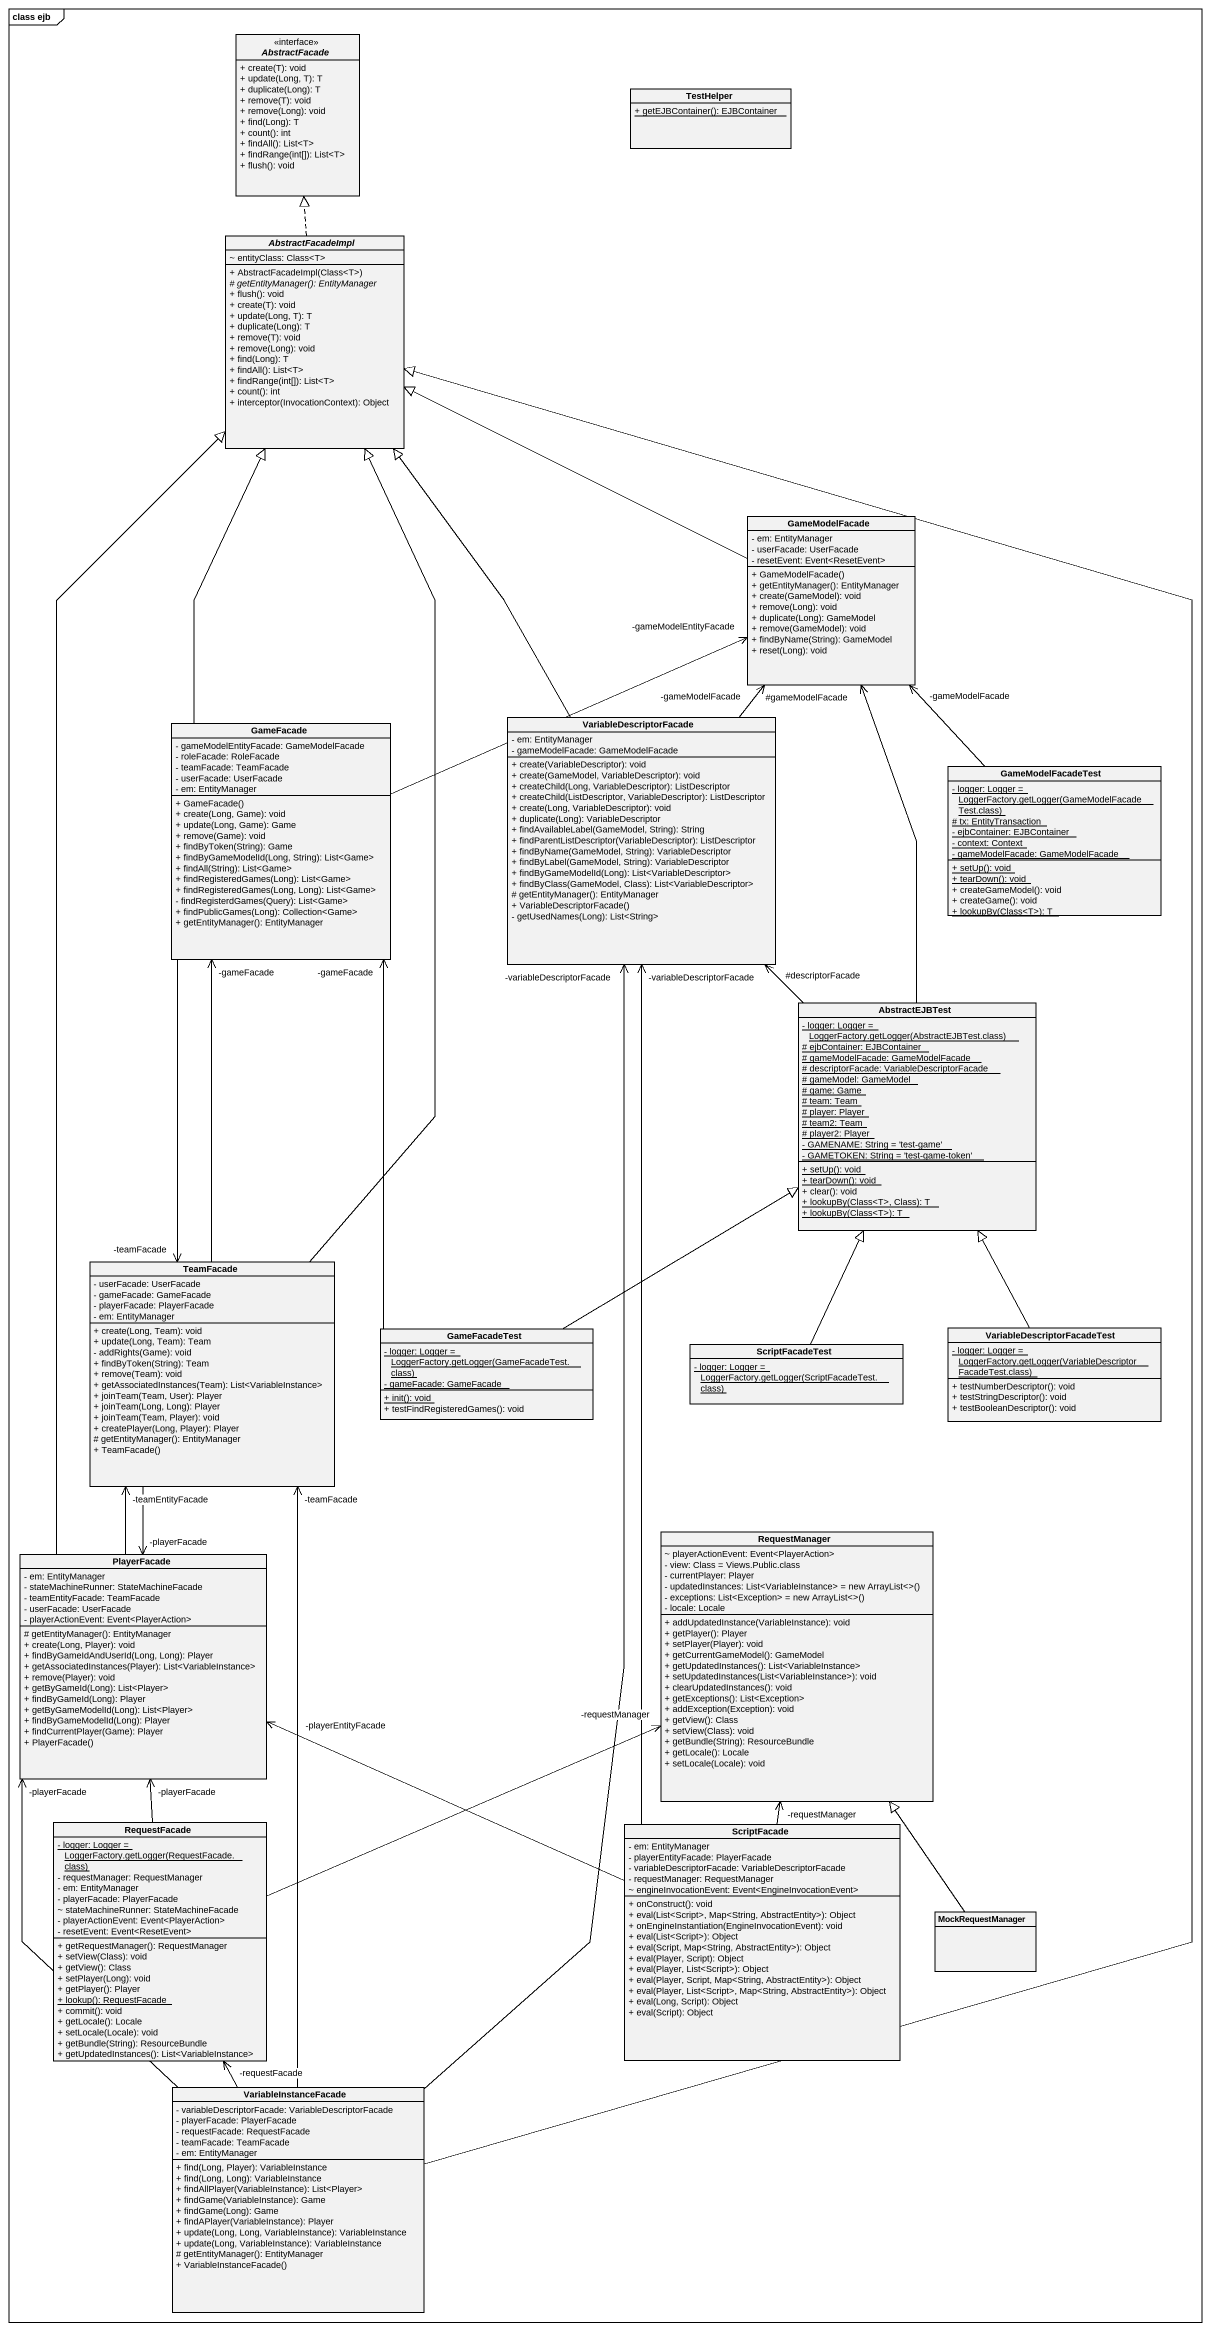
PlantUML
@startuml
mainframe class ejb
hide circle
hide empty members
skinparam classAttributeIconSize 0
interface AbstractFacade <<interface>> {
  + create(T): void
  + update(Long, T): T
  + duplicate(Long): T
  + remove(T): void
  + remove(Long): void
  + find(Long): T
  + count(): int
  + findAll(): List<T>
  + findRange(int[]): List<T>
  + flush(): void
}
class TestHelper {
  {static} + getEJBContainer(): EJBContainer
}
abstract class AbstractFacadeImpl {
  ~ entityClass: Class<T>
  + AbstractFacadeImpl(Class<T>)
  {abstract} # getEntityManager(): EntityManager
  + flush(): void
  + create(T): void
  + update(Long, T): T
  + duplicate(Long): T
  + remove(T): void
  + remove(Long): void
  + find(Long): T
  + findAll(): List<T>
  + findRange(int[]): List<T>
  + count(): int
  + interceptor(InvocationContext): Object
}
class GameModelFacade {
  - em: EntityManager
  - userFacade: UserFacade
  - resetEvent: Event<ResetEvent>
  + GameModelFacade()
  + getEntityManager(): EntityManager
  + create(GameModel): void
  + remove(Long): void
  + duplicate(Long): GameModel
  + remove(GameModel): void
  + findByName(String): GameModel
  + reset(Long): void
}
class GameFacade {
  - gameModelEntityFacade: GameModelFacade
  - roleFacade: RoleFacade
  - teamFacade: TeamFacade
  - userFacade: UserFacade
  - em: EntityManager
  + GameFacade()
  + create(Long, Game): void
  + update(Long, Game): Game
  + remove(Game): void
  + findByToken(String): Game
  + findByGameModelId(Long, String): List<Game>
  + findAll(String): List<Game>
  + findRegisteredGames(Long): List<Game>
  + findRegisteredGames(Long, Long): List<Game>
  - findRegisterdGames(Query): List<Game>
  + findPublicGames(Long): Collection<Game>
  + getEntityManager(): EntityManager
}
class VariableDescriptorFacade {
  - em: EntityManager
  - gameModelFacade: GameModelFacade
  + create(VariableDescriptor): void
  + create(GameModel, VariableDescriptor): void
  + createChild(Long, VariableDescriptor): ListDescriptor
  + createChild(ListDescriptor, VariableDescriptor): ListDescriptor
  + create(Long, VariableDescriptor): void
  + duplicate(Long): VariableDescriptor
  + findAvailableLabel(GameModel, String): String
  + findParentListDescriptor(VariableDescriptor): ListDescriptor
  + findByName(GameModel, String): VariableDescriptor
  + findByLabel(GameModel, String): VariableDescriptor
  + findByGameModelId(Long): List<VariableDescriptor>
  + findByClass(GameModel, Class): List<VariableDescriptor>
  # getEntityManager(): EntityManager
  + VariableDescriptorFacade()
  - getUsedNames(Long): List<String>
}
class GameModelFacadeTest {
  {static} {field} - logger: Logger = LoggerFactory.getLogger(GameModelFacadeTest.class)
  {static} # tx: EntityTransaction
  {static} - ejbContainer: EJBContainer
  {static} - context: Context
  {static} - gameModelFacade: GameModelFacade
  {static} + setUp(): void
  {static} + tearDown(): void
  + createGameModel(): void
  + createGame(): void
  {static} + lookupBy(Class<T>): T
}
class AbstractEJBTest {
  {static} {field} - logger: Logger = LoggerFactory.getLogger(AbstractEJBTest.class)
  {static} # ejbContainer: EJBContainer
  {static} # gameModelFacade: GameModelFacade
  {static} # descriptorFacade: VariableDescriptorFacade
  {static} # gameModel: GameModel
  {static} # game: Game
  {static} # team: Team
  {static} # player: Player
  {static} # team2: Team
  {static} # player2: Player
  {static} - GAMENAME: String = 'test-game'
  {static} - GAMETOKEN: String = 'test-game-token'
  {static} + setUp(): void
  {static} + tearDown(): void
  + clear(): void
  {static} + lookupBy(Class<T>, Class): T
  {static} + lookupBy(Class<T>): T
}
class TeamFacade {
  - userFacade: UserFacade
  - gameFacade: GameFacade
  - playerFacade: PlayerFacade
  - em: EntityManager
  + create(Long, Team): void
  + update(Long, Team): Team
  - addRights(Game): void
  + findByToken(String): Team
  + remove(Team): void
  + getAssociatedInstances(Team): List<VariableInstance>
  + joinTeam(Team, User): Player
  + joinTeam(Long, Long): Player
  + joinTeam(Team, Player): void
  + createPlayer(Long, Player): Player
  # getEntityManager(): EntityManager
  + TeamFacade()
}
class GameFacadeTest {
  {static} {field} - logger: Logger = LoggerFactory.getLogger(GameFacadeTest.class)
  {static} - gameFacade: GameFacade
  {static} + init(): void
  + testFindRegisteredGames(): void
}
class ScriptFacadeTest {
  {static} {field} - logger: Logger = LoggerFactory.getLogger(ScriptFacadeTest.class)
}
class VariableDescriptorFacadeTest {
  {static} {field} - logger: Logger = LoggerFactory.getLogger(VariableDescriptorFacadeTest.class)
  + testNumberDescriptor(): void
  + testStringDescriptor(): void
  + testBooleanDescriptor(): void
}
class RequestManager {
  ~ playerActionEvent: Event<PlayerAction>
  - view: Class = Views.Public.class
  - currentPlayer: Player
  {field} - updatedInstances: List<VariableInstance> = new ArrayList<>()
  {field} - exceptions: List<Exception> = new ArrayList<>()
  - locale: Locale
  + addUpdatedInstance(VariableInstance): void
  + getPlayer(): Player
  + setPlayer(Player): void
  + getCurrentGameModel(): GameModel
  + getUpdatedInstances(): List<VariableInstance>
  + setUpdatedInstances(List<VariableInstance>): void
  + clearUpdatedInstances(): void
  + getExceptions(): List<Exception>
  + addException(Exception): void
  + getView(): Class
  + setView(Class): void
  + getBundle(String): ResourceBundle
  + getLocale(): Locale
  + setLocale(Locale): void
}
class PlayerFacade {
  - em: EntityManager
  - stateMachineRunner: StateMachineFacade
  - teamEntityFacade: TeamFacade
  - userFacade: UserFacade
  - playerActionEvent: Event<PlayerAction>
  # getEntityManager(): EntityManager
  + create(Long, Player): void
  + findByGameIdAndUserId(Long, Long): Player
  + getAssociatedInstances(Player): List<VariableInstance>
  + remove(Player): void
  + getByGameId(Long): List<Player>
  + findByGameId(Long): Player
  + getByGameModelId(Long): List<Player>
  + findByGameModelId(Long): Player
  + findCurrentPlayer(Game): Player
  + PlayerFacade()
}
class RequestFacade {
  {static} {field} - logger: Logger = LoggerFactory.getLogger(RequestFacade.class)
  - requestManager: RequestManager
  - em: EntityManager
  - playerFacade: PlayerFacade
  ~ stateMachineRunner: StateMachineFacade
  - playerActionEvent: Event<PlayerAction>
  - resetEvent: Event<ResetEvent>
  + getRequestManager(): RequestManager
  + setView(Class): void
  + getView(): Class
  + setPlayer(Long): void
  + getPlayer(): Player
  {static} + lookup(): RequestFacade
  + commit(): void
  + getLocale(): Locale
  + setLocale(Locale): void
  + getBundle(String): ResourceBundle
  + getUpdatedInstances(): List<VariableInstance>
}
class ScriptFacade {
  - em: EntityManager
  - playerEntityFacade: PlayerFacade
  - variableDescriptorFacade: VariableDescriptorFacade
  - requestManager: RequestManager
  ~ engineInvocationEvent: Event<EngineInvocationEvent>
  + onConstruct(): void
  + eval(List<Script>, Map<String, AbstractEntity>): Object
  + onEngineInstantiation(EngineInvocationEvent): void
  + eval(List<Script>): Object
  + eval(Script, Map<String, AbstractEntity>): Object
  + eval(Player, Script): Object
  + eval(Player, List<Script>): Object
  + eval(Player, Script, Map<String, AbstractEntity>): Object
  + eval(Player, List<Script>, Map<String, AbstractEntity>): Object
  + eval(Long, Script): Object
  + eval(Script): Object
}
class MockRequestManager
class VariableInstanceFacade {
  - variableDescriptorFacade: VariableDescriptorFacade
  - playerFacade: PlayerFacade
  - requestFacade: RequestFacade
  - teamFacade: TeamFacade
  - em: EntityManager
  + find(Long, Player): VariableInstance
  + find(Long, Long): VariableInstance
  + findAllPlayer(VariableInstance): List<Player>
  + findGame(VariableInstance): Game
  + findGame(Long): Game
  + findAPlayer(VariableInstance): Player
  + update(Long, Long, VariableInstance): VariableInstance
  + update(Long, VariableInstance): VariableInstance
  # getEntityManager(): EntityManager
  + VariableInstanceFacade()
}
AbstractFacadeImpl .up.|> AbstractFacade
GameModelFacade -left-|> AbstractFacadeImpl
GameFacade -up-|> AbstractFacadeImpl
GameFacade -right-> "-gameModelEntityFacade" GameModelFacade
GameFacade --> "-teamFacade" TeamFacade
VariableDescriptorFacade -up-|> AbstractFacadeImpl
VariableDescriptorFacade -up-> "-gameModelFacade" GameModelFacade
GameModelFacadeTest -up-> "-gameModelFacade" GameModelFacade
AbstractEJBTest -up-> "#gameModelFacade" GameModelFacade
AbstractEJBTest -up-> "#descriptorFacade" VariableDescriptorFacade
TeamFacade -up-|> AbstractFacadeImpl
TeamFacade -up-> "-gameFacade" GameFacade
TeamFacade --> "-playerFacade" PlayerFacade
GameFacadeTest -up-> "-gameFacade" GameFacade
GameFacadeTest -right-|> AbstractEJBTest
ScriptFacadeTest -up-|> AbstractEJBTest
VariableDescriptorFacadeTest -up-|> AbstractEJBTest
PlayerFacade -up-|> AbstractFacadeImpl
PlayerFacade -up-> "-teamEntityFacade" TeamFacade
RequestFacade -right-> "-requestManager" RequestManager
RequestFacade -up-> "-playerFacade" PlayerFacade
ScriptFacade -up-> "-variableDescriptorFacade" VariableDescriptorFacade
ScriptFacade -up-> "-requestManager" RequestManager
ScriptFacade -left-> "-playerEntityFacade" PlayerFacade
MockRequestManager -up-|> RequestManager
VariableInstanceFacade -up-|> AbstractFacadeImpl
VariableInstanceFacade -up-> "-variableDescriptorFacade" VariableDescriptorFacade
VariableInstanceFacade -up-> "-teamFacade" TeamFacade
VariableInstanceFacade -up-> "-playerFacade" PlayerFacade
VariableInstanceFacade -up-> "-requestFacade" RequestFacade
@enduml
